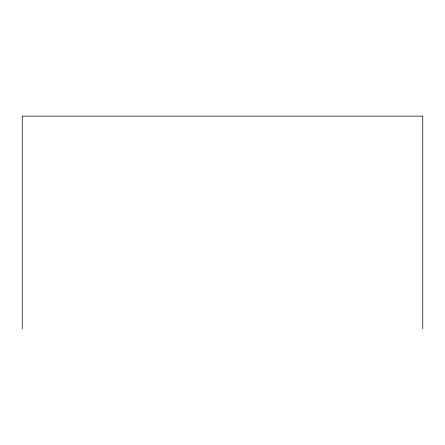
<?xml version="1.0" encoding="UTF-8"?>
<svg xmlns="http://www.w3.org/2000/svg" width="445" height="445" viewBox="0 0 445 445"><rect width="100%" height="100%" fill="white"/><g stroke="black" fill="none" stroke-linecap="round" stroke-linejoin="round"><path stroke-width="0.67" d="M422.75 328.877L422.75 116.123L22.25 116.123L22.25 328.877"/></g></svg>
